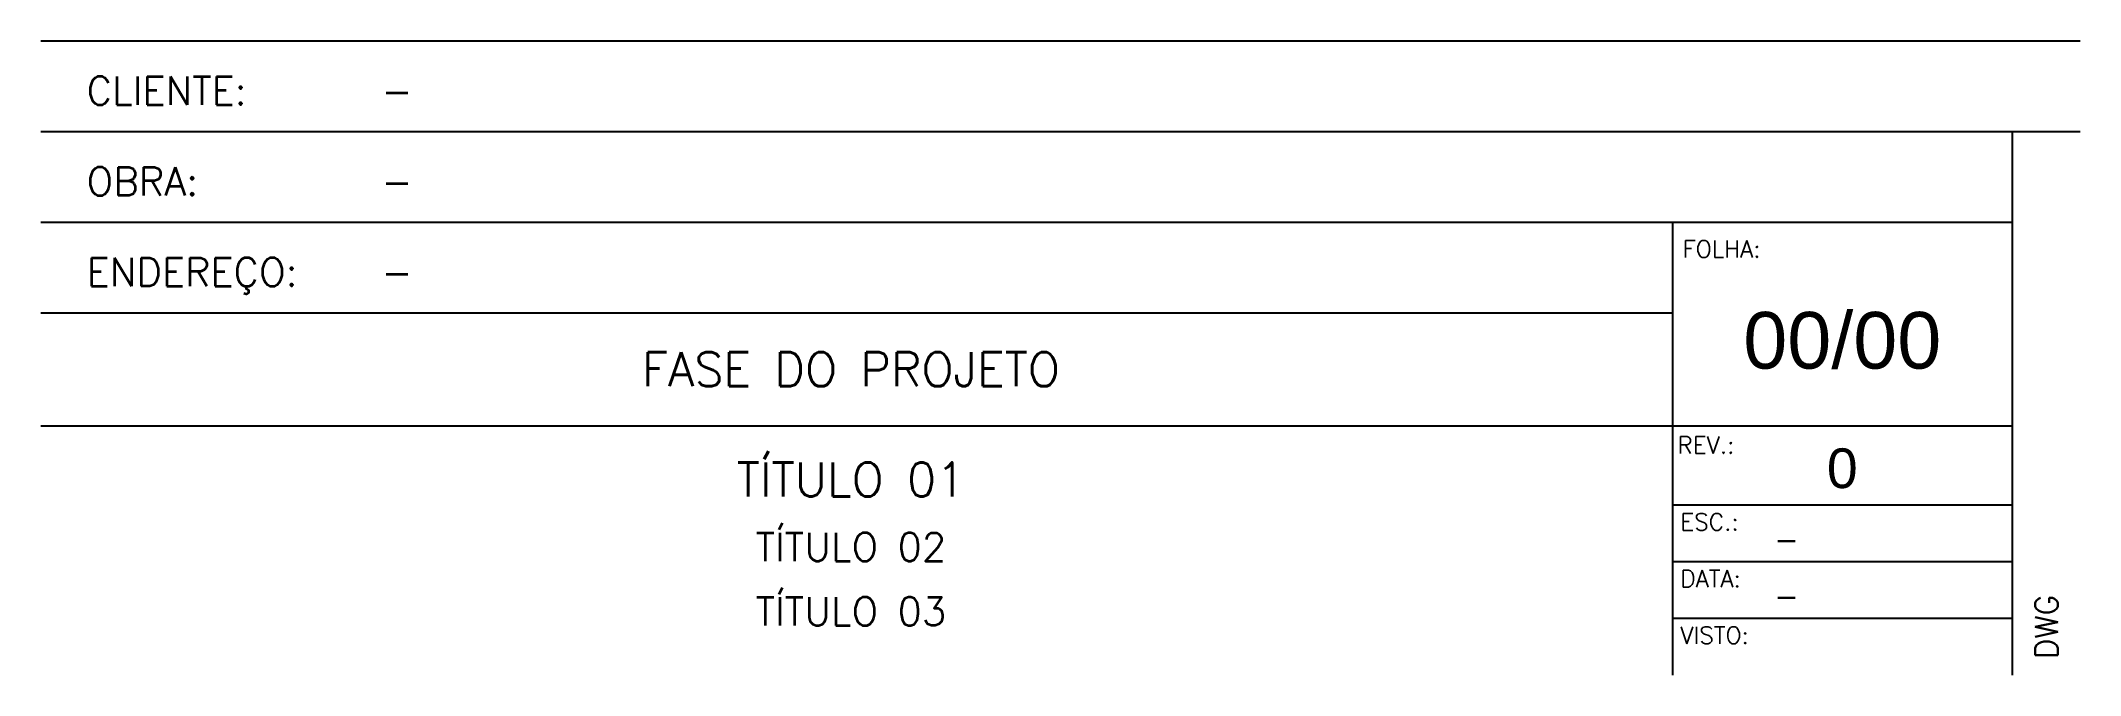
# Model space of a CAD drawing. Header units: millimetres. Extents: x 1350.4 to 1368.4, y -719.4 to -713.8.
import ezdxf
from ezdxf.enums import TextEntityAlignment as Align

# ---------------------------------------------------------------- set-up
doc = ezdxf.new("R2010")
doc.units = ezdxf.units.MM
doc.header["$LTSCALE"] = 10
doc.layers.add('FOLHA', color=7, linetype='Continuous')
doc.styles.add('FOLHA_ARIAL', font='ARIAL.TTF')
doc.styles.add('r100', font='romans.shx')
doc.styles.add('r120', font='romans.shx')
doc.styles.add('R60', font='romans.shx')
doc.styles.add('r80', font='romans.shx')

msp = doc.modelspace()

# ---------------------------------------------------------------- linework, layer by layer
at = {"layer": 'FOLHA', "color": 2}
for p, q in [((1350.419, -713.809), (1368.419, -713.809)), ((1350.419, -714.609), (1368.419, -714.609)), ((1350.419, -715.409), (1364.819, -715.409)), ((1364.819, -715.409), (1367.819, -715.409)), ((1367.819, -717.909), (1364.819, -717.909)), ((1367.819, -718.409), (1364.819, -718.409)), ((1367.819, -718.909), (1364.819, -718.909))]:
    msp.add_line(p, q, dxfattribs=at)
at = {"layer": 'FOLHA', "color": 4}
msp.add_line((1367.819, -714.609), (1367.819, -719.409), dxfattribs=at)
at = {"layer": 'FOLHA', "color": 5}
for p, q in [((1364.819, -715.409), (1364.819, -716.209)), ((1364.819, -717.209), (1367.819, -717.209)), ((1364.819, -717.209), (1364.819, -719.409))]:
    msp.add_line(p, q, dxfattribs=at)
at = {"layer": 'FOLHA', "color": 6}
for p, q in [((1350.419, -716.209), (1364.819, -716.209)), ((1364.819, -716.209), (1364.819, -717.209)), ((1350.419, -717.209), (1364.819, -717.209))]:
    msp.add_line(p, q, dxfattribs=at)

# ---------------------------------------------------------------- texts
at = {"layer": 'FOLHA', "color": 3, "style": 'r100'}
for s, p in [('CLIENTE:', (1350.823, -714.375)), ('-', (1353.423, -714.375)), ('OBRA:', (1350.823, -715.175)), ('-', (1353.423, -715.175)), ('ENDEREÇO:', (1350.823, -715.975)), ('-', (1353.423, -715.975))]:
    msp.add_text(s, height=0.25, dxfattribs=at).set_placement(p)
at = {"layer": 'FOLHA', "color": 2}
for s, height, style, p in [('FOLHA:', 0.15, 'R60', (1364.91, -715.722)), ('REV.:', 0.15, 'R60', (1364.865, -717.453)), ('ESC.:', 0.15, 'R60', (1364.89, -718.131)), ('-', 0.2, 'r80', (1365.715, -718.311)), ('DATA:', 0.15, 'R60', (1364.89, -718.631)), ('-', 0.2, 'r80', (1365.715, -718.811)), ('VISTO:', 0.15, 'R60', (1364.89, -719.131))]:
    msp.add_text(s, height=height, dxfattribs=dict(at, style=style)).set_placement(p)
at = {"layer": 'FOLHA', "color": 4}
for s, height, style, p in [('00/00', 0.5, 'FOLHA_ARIAL', (1366.319, -716.443)), ('FASE DO PROJETO', 0.3, 'r120', (1357.569, -716.709))]:
    msp.add_text(s, height=height, dxfattribs=dict(at, style=style)).set_placement(p, align=Align.MIDDLE)
at = {"layer": 'FOLHA', "color": 4, "style": 'r100'}
msp.add_text('TÍTULO 01', height=0.3, dxfattribs=at).set_placement((1357.569, -717.831), align=Align.CENTER)
at = {"layer": 'FOLHA', "color": 3}
for s, height, style, p in [('0', 0.35, 'FOLHA_ARIAL', (1366.319, -717.757)), ('TÍTULO 02', 0.25, 'r100', (1357.569, -718.401)), ('TÍTULO 03', 0.25, 'r100', (1357.569, -718.971))]:
    msp.add_text(s, height=height, dxfattribs=dict(at, style=style)).set_placement(p, align=Align.CENTER)
at = {"layer": 'FOLHA', "color": 2, "style": 'r80'}
msp.add_text('DWG', height=0.2, rotation=90, dxfattribs=at).set_placement((1368.221, -719.266))

doc.saveas('drawing.dxf')
